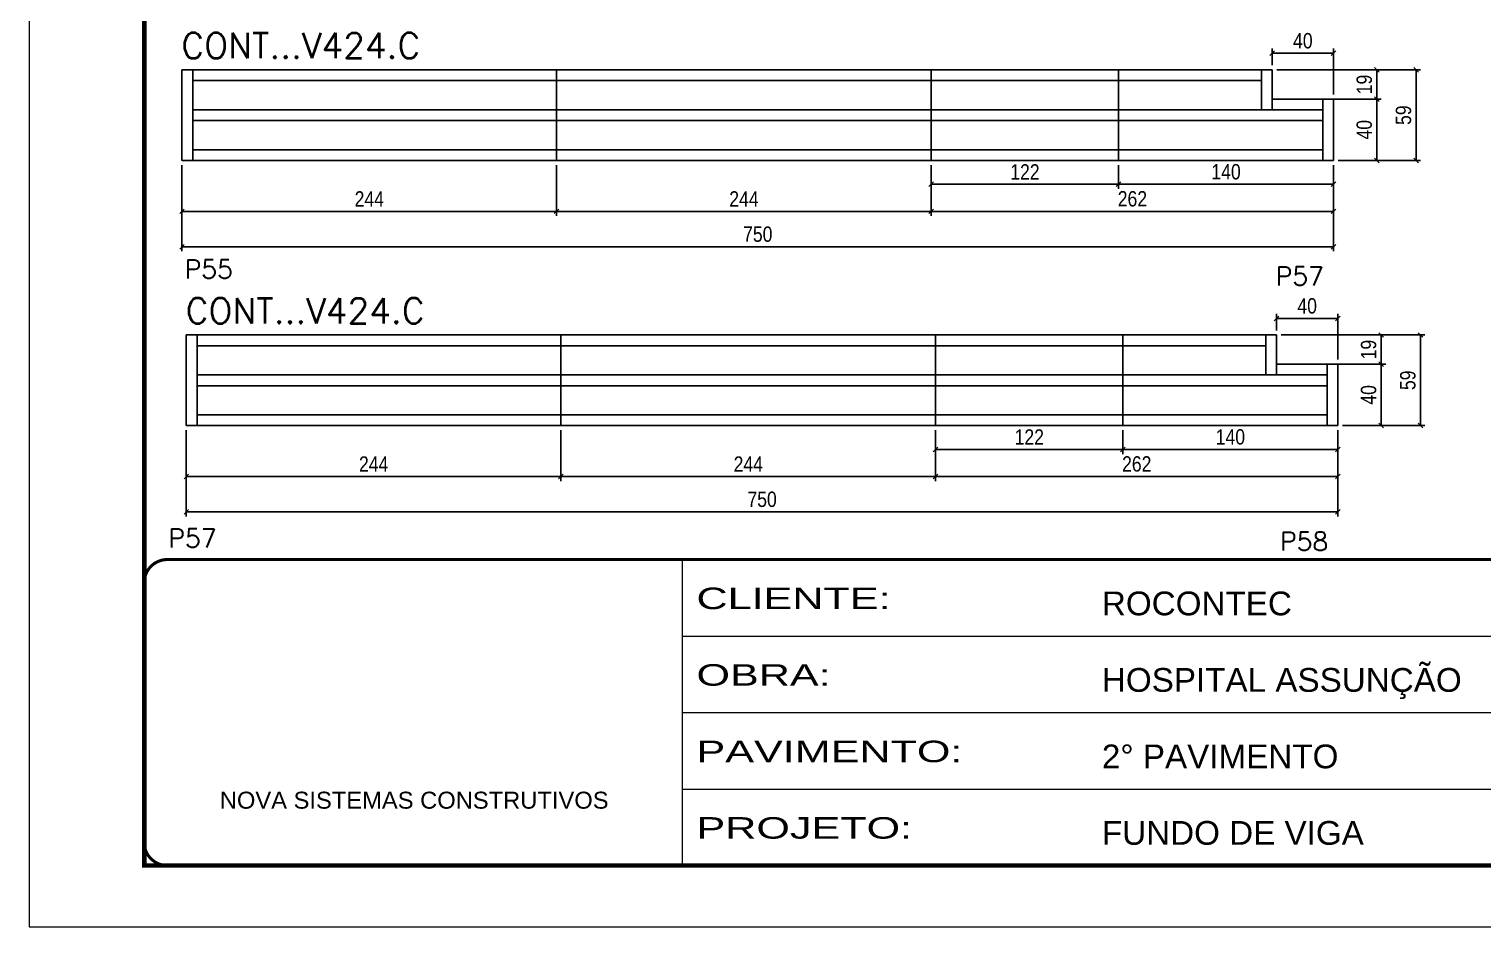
# Model space of a CAD drawing. Extents: x 567194 to 573448, y 6745 to 10093.
# Drawn here: x 567194 to 568141, y 6745 to 7330 of the extents above; entities that cross this region are included whole.
import ezdxf

# ---------------------------------------------------------------- set-up
doc = ezdxf.new("R2010")
doc.units = 0
doc.linetypes.add('CONTINUO', pattern=[0])
doc.linetypes.add('DASHED', pattern=[0.75, 0.5, -0.25])
doc.layers.get('0').update_dxf_attribs({"linetype": 'CONTINUOUS'})
doc.layers.get('DEFPOINTS').update_dxf_attribs({"linetype": 'CONTINUOUS'})
for name, color, linetype in [('5', 5, 'CONTINUOUS'), ('COTA', 241, 'CONTINUOUS'), ('NOMENCLATURA', 7, 'CONTINUOUS'), ('Painéis', 200, 'CONTINUOUS'), ('SARR_2.2x7', 40, 'CONTINUOUS')]:
    doc.layers.add(name, color=color, linetype=linetype)
for name, color, linetype, lineweight in [('Escoras', 2, 'CONTINUOUS', 25), ('Folhas', 255, 'CONTINUOUS', 9), ('SARRAFO DE PRESSAO', 251, 'DASHED', 9)]:
    doc.layers.add(name, color=color, linetype=linetype, lineweight=lineweight)
doc.styles.add('ARIAL', font='arial.ttf')
doc.styles.add('COTA TECNICA-50', font='techl___.ttf', dxfattribs={"height": 10})
doc.styles.get("Standard").update_dxf_attribs({"font": 'ROMANS.SHX'})
doc.styles.add('Tecnologia', font='')
doc.styles.get('Tecnologia').set_extended_font_data('Forgotten Futurist')
doc.dimstyles.new('COTA PAINEL-50', dxfattribs={"dimtxt": 10, "dimasz": 3, "dimexe": 3, "dimexo": 3, "dimgap": 3, "dimtad": 1, "dimdec": 1, "dimzin": 12, "dimdsep": 46, "dimtxsty": 'COTA TECNICA-50', "dimblk1": 'OBLIQUE', "dimblk2": 'OBLIQUE', "dimsah": 1, "dimcen": 0.9, "dimclrd": 4, "dimclre": 4, "dimclrt": 240, "dimadec": 1, "dimazin": 3, "dimtfac": 1, "dimtdec": 1, "dimtmove": 0, "dimatfit": 3, "dimfxl": 1, "dimtolj": 1, "dimtzin": 12, "dimarcsym": 0})

# ---------------------------------------------------------------- blocks, each defined once
blk = doc.blocks.new('9999999999')
at = {"color": 30, "linetype": 'CONTINUO'}
for p, q in [((98564.56, 34230.21), (98564.56, 34429.45)), ((98564.56, 34379.64), (99583.98, 34379.64)), ((98564.56, 34329.83), (99487.98, 34329.83)), ((98564.56, 34280.02), (99487.98, 34280.02))]:
    blk.add_line(p, q, dxfattribs=at)
at = {"color": 30, "linetype": 'CONTINUO', "const_width": 2}
blk.add_lwpolyline([(99583.98, 34230.21), (99583.98, 34414.45, 0.414214), (99568.98, 34429.45), (98228.98, 34429.45, 0.414214), (98213.98, 34414.45), (98213.98, 34245.21, 0.414214), (98228.98, 34230.21), (99583.98, 34230.21)], format="xyb", dxfattribs=at)
at = {"layer": 'Folhas'}
blk.add_lwpolyline([(98138.98, 34190.21), (99623.98, 34190.21), (99623.98, 35240.21), (98138.98, 35240.21)], close=True, dxfattribs=at)
at = {"layer": 'Folhas', "color": 30, "const_width": 3}
blk.add_lwpolyline([(98213.98, 34230.21), (99583.98, 34230.21), (99583.98, 35200.21), (98213.98, 35200.21)], close=True, dxfattribs=at)
at = {"color": 7, "linetype": 'Continuous', "ltscale": 5, "style": 'ARIAL'}
for s, height, p in [('ROCONTEC', 15.483, (98837.68, 34393.13)), ('HOSPITAL ASSUNÇÃO', 15.4829, (98837.68, 34343.32)), ('2° PAVIMENTO', 15.4829, (98837.68, 34293.51)), ('NOVA SISTEMAS CONSTRUTIVOS', 11.0592, (98263.19, 34267.21)), ('FUNDO DE VIGA', 15.4829, (98837.68, 34243.7))]:
    blk.add_text(s, height=height, dxfattribs=at).set_placement(p)
at = {"layer": 'Folhas', "color": 7, "style": 'Tecnologia', "width": 1.5}
for s, p in [('CLIENTE:', (98573.65, 34397.17)), ('OBRA:', (98573.65, 34347.31)), ('PAVIMENTO:', (98573.65, 34297.5)), ('PROJETO:', (98573.65, 34247.69))]:
    blk.add_text(s, height=14, dxfattribs=at).set_placement(p)
blk = doc.blocks.new('_Oblique')
at = {"color": 0, "linetype": 'ByBlock', "lineweight": -2}
blk.add_line((-0.5, -0.5), (0.5, 0.5), dxfattribs=at)
blk = doc.blocks.new('*D20')
at = {"layer": 'COTA', "color": 4, "linetype": 'ByBlock', "lineweight": -2, "transparency": 16777216}
for p, q in [((567293.79, 7241.59), (567293.79, 7185.43)), ((568043.79, 7241.59), (568043.79, 7185.43)), ((567293.79, 7188.43), (568043.79, 7188.43))]:
    blk.add_line(p, q, dxfattribs=at)
at = {"layer": 'DEFPOINTS', "color": 0, "linetype": 'ByBlock', "transparency": 16777216}
for p in [(567293.79, 7244.59), (568043.79, 7244.59), (568043.79, 7188.43)]:
    blk.add_point(p, dxfattribs=at)
at = {"layer": 'COTA', "color": 4, "linetype": 'ByBlock', "lineweight": -2, "transparency": 16777216, "xscale": 3, "yscale": 3, "zscale": 3, "rotation": 180}
blk.add_blockref('_Oblique', (567293.79, 7188.43), dxfattribs=at)
at = {"layer": 'COTA', "color": 4, "linetype": 'ByBlock', "lineweight": -2, "transparency": 16777216, "xscale": 3, "yscale": 3, "zscale": 3}
blk.add_blockref('_Oblique', (568043.79, 7188.43), dxfattribs=at)
at = {"layer": 'COTA', "color": 240, "linetype": 'ByBlock', "transparency": 16777216, "insert": (567668.79, 7196.54), "char_height": 10, "attachment_point": 5, "style": 'COTA TECNICA-50'}
blk.add_mtext('\\A1;750', dxfattribs=at)
blk = doc.blocks.new('*D21')
at = {"layer": 'COTA', "color": 4, "linetype": 'ByBlock', "lineweight": -2, "transparency": 16777216}
for p, q in [((567293.79, 7241.59), (567293.79, 7208.46)), ((567537.79, 7241.59), (567537.79, 7208.46)), ((567293.79, 7211.46), (567537.79, 7211.46))]:
    blk.add_line(p, q, dxfattribs=at)
at = {"layer": 'DEFPOINTS', "color": 0, "linetype": 'ByBlock', "transparency": 16777216}
for p in [(567293.79, 7244.59), (567537.79, 7244.59), (567537.79, 7211.46)]:
    blk.add_point(p, dxfattribs=at)
at = {"layer": 'COTA', "color": 4, "linetype": 'ByBlock', "lineweight": -2, "transparency": 16777216, "xscale": 3, "yscale": 3, "zscale": 3, "rotation": 180}
blk.add_blockref('_Oblique', (567293.79, 7211.46), dxfattribs=at)
at = {"layer": 'COTA', "color": 4, "linetype": 'ByBlock', "lineweight": -2, "transparency": 16777216, "xscale": 3, "yscale": 3, "zscale": 3}
blk.add_blockref('_Oblique', (567537.79, 7211.46), dxfattribs=at)
at = {"layer": 'COTA', "color": 240, "linetype": 'ByBlock', "transparency": 16777216, "insert": (567415.79, 7219.53), "char_height": 10, "attachment_point": 5, "style": 'COTA TECNICA-50'}
blk.add_mtext('\\A1;244', dxfattribs=at)
blk = doc.blocks.new('*D22')
at = {"layer": 'COTA', "color": 4, "linetype": 'ByBlock', "lineweight": -2, "transparency": 16777216}
for p, q in [((567537.79, 7241.59), (567537.79, 7208.46)), ((567781.79, 7241.59), (567781.79, 7208.46)), ((567537.79, 7211.46), (567781.79, 7211.46))]:
    blk.add_line(p, q, dxfattribs=at)
at = {"layer": 'DEFPOINTS', "color": 0, "linetype": 'ByBlock', "transparency": 16777216}
for p in [(567537.79, 7244.59), (567781.79, 7244.59), (567781.79, 7211.46)]:
    blk.add_point(p, dxfattribs=at)
at = {"layer": 'COTA', "color": 4, "linetype": 'ByBlock', "lineweight": -2, "transparency": 16777216, "xscale": 3, "yscale": 3, "zscale": 3, "rotation": 180}
blk.add_blockref('_Oblique', (567537.79, 7211.46), dxfattribs=at)
at = {"layer": 'COTA', "color": 4, "linetype": 'ByBlock', "lineweight": -2, "transparency": 16777216, "xscale": 3, "yscale": 3, "zscale": 3}
blk.add_blockref('_Oblique', (567781.79, 7211.46), dxfattribs=at)
at = {"layer": 'COTA', "color": 240, "linetype": 'ByBlock', "transparency": 16777216, "insert": (567659.79, 7219.53), "char_height": 10, "attachment_point": 5, "style": 'COTA TECNICA-50'}
blk.add_mtext('\\A1;244', dxfattribs=at)
blk = doc.blocks.new('*D23')
at = {"layer": 'COTA', "color": 4, "linetype": 'ByBlock', "lineweight": -2, "transparency": 16777216}
for p, q in [((567781.79, 7241.59), (567781.79, 7208.46)), ((568043.79, 7241.59), (568043.79, 7208.46)), ((567781.79, 7211.46), (568043.79, 7211.46))]:
    blk.add_line(p, q, dxfattribs=at)
at = {"layer": 'DEFPOINTS', "color": 0, "linetype": 'ByBlock', "transparency": 16777216}
for p in [(567781.79, 7244.59), (568043.79, 7244.59), (568043.79, 7211.46)]:
    blk.add_point(p, dxfattribs=at)
at = {"layer": 'COTA', "color": 4, "linetype": 'ByBlock', "lineweight": -2, "transparency": 16777216, "xscale": 3, "yscale": 3, "zscale": 3, "rotation": 180}
blk.add_blockref('_Oblique', (567781.79, 7211.46), dxfattribs=at)
at = {"layer": 'COTA', "color": 4, "linetype": 'ByBlock', "lineweight": -2, "transparency": 16777216, "xscale": 3, "yscale": 3, "zscale": 3}
blk.add_blockref('_Oblique', (568043.79, 7211.46), dxfattribs=at)
at = {"layer": 'COTA', "color": 240, "linetype": 'ByBlock', "transparency": 16777216, "insert": (567912.79, 7219.56), "char_height": 10, "attachment_point": 5, "style": 'COTA TECNICA-50'}
blk.add_mtext('\\A1;262', dxfattribs=at)
blk = doc.blocks.new('*D142')
at = {"layer": 'DEFPOINTS', "color": 0, "linetype": 'ByBlock', "transparency": 16777216}
for p in [(568003.79, 7303.59), (568003.79, 7284.59), (568071.91, 7284.59)]:
    blk.add_point(p, dxfattribs=at)
at = {"layer": 'Escoras', "color": 4, "linetype": 'ByBlock', "lineweight": -2, "transparency": 16777216}
for p, q in [((568006.79, 7303.59), (568074.91, 7303.59)), ((568071.91, 7303.59), (568071.91, 7284.59)), ((568006.79, 7284.59), (568074.91, 7284.59))]:
    blk.add_line(p, q, dxfattribs=at)
at = {"layer": 'Escoras', "color": 4, "linetype": 'ByBlock', "lineweight": -2, "transparency": 16777216, "xscale": 3, "yscale": 3, "zscale": 3}
for p, rotation in [((568071.91, 7303.59), 90), ((568071.91, 7284.59), 270)]:
    blk.add_blockref('_Oblique', p, dxfattribs=dict(at, rotation=rotation))
at = {"layer": 'Escoras', "color": 240, "linetype": 'ByBlock', "transparency": 16777216, "insert": (568063.83, 7294.09), "char_height": 10, "attachment_point": 5, "rotation": 90, "style": 'COTA TECNICA-50'}
blk.add_mtext('\\A1;19', dxfattribs=at)
blk = doc.blocks.new('*D143')
at = {"layer": 'DEFPOINTS', "color": 0, "linetype": 'ByBlock', "transparency": 16777216}
for p in [(568003.79, 7303.59), (568043.79, 7244.59), (568097.52, 7244.59)]:
    blk.add_point(p, dxfattribs=at)
at = {"layer": 'Escoras', "color": 4, "linetype": 'ByBlock', "lineweight": -2, "transparency": 16777216}
for p, q in [((568006.79, 7303.59), (568100.52, 7303.59)), ((568097.52, 7303.59), (568097.52, 7244.59)), ((568046.79, 7244.59), (568100.52, 7244.59))]:
    blk.add_line(p, q, dxfattribs=at)
at = {"layer": 'Escoras', "color": 4, "linetype": 'ByBlock', "lineweight": -2, "transparency": 16777216, "xscale": 3, "yscale": 3, "zscale": 3}
for p, rotation in [((568097.52, 7303.59), 90), ((568097.52, 7244.59), 270)]:
    blk.add_blockref('_Oblique', p, dxfattribs=dict(at, rotation=rotation))
at = {"layer": 'Escoras', "color": 240, "linetype": 'ByBlock', "transparency": 16777216, "insert": (568089.38, 7274.09), "char_height": 10, "attachment_point": 5, "rotation": 90, "style": 'COTA TECNICA-50'}
blk.add_mtext('\\A1;59', dxfattribs=at)
blk = doc.blocks.new('*D144')
at = {"layer": 'DEFPOINTS', "color": 0, "linetype": 'ByBlock', "transparency": 16777216}
for p in [(568043.79, 7284.59), (568071.91, 7284.59), (568043.79, 7244.59)]:
    blk.add_point(p, dxfattribs=at)
at = {"layer": 'Escoras', "color": 4, "linetype": 'ByBlock', "lineweight": -2, "transparency": 16777216}
for p, q in [((568046.79, 7284.59), (568074.91, 7284.59)), ((568071.91, 7244.59), (568071.91, 7284.59)), ((568046.79, 7244.59), (568074.91, 7244.59))]:
    blk.add_line(p, q, dxfattribs=at)
at = {"layer": 'Escoras', "color": 4, "linetype": 'ByBlock', "lineweight": -2, "transparency": 16777216, "xscale": 3, "yscale": 3, "zscale": 3}
for p, rotation in [((568071.91, 7284.59), 90), ((568071.91, 7244.59), 270)]:
    blk.add_blockref('_Oblique', p, dxfattribs=dict(at, rotation=rotation))
at = {"layer": 'Escoras', "color": 240, "linetype": 'ByBlock', "transparency": 16777216, "insert": (568063.81, 7264.59), "char_height": 10, "attachment_point": 5, "rotation": 90, "style": 'COTA TECNICA-50'}
blk.add_mtext('\\A1;40', dxfattribs=at)
blk = doc.blocks.new('*D24')
at = {"layer": 'DEFPOINTS', "color": 0, "linetype": 'ByBlock', "transparency": 16777216}
for p in [(568003.79, 7314.41), (568003.79, 7303.59), (568043.79, 7284.59)]:
    blk.add_point(p, dxfattribs=at)
at = {"layer": 'Escoras', "color": 4, "linetype": 'ByBlock', "lineweight": -2, "transparency": 16777216}
for p, q in [((568003.79, 7306.59), (568003.79, 7317.41)), ((568043.79, 7314.41), (568003.79, 7314.41)), ((568043.79, 7287.59), (568043.79, 7317.41))]:
    blk.add_line(p, q, dxfattribs=at)
at = {"layer": 'Escoras', "color": 4, "linetype": 'ByBlock', "lineweight": -2, "transparency": 16777216, "xscale": 3, "yscale": 3, "zscale": 3, "rotation": 180}
blk.add_blockref('_Oblique', (568003.79, 7314.41), dxfattribs=at)
at = {"layer": 'Escoras', "color": 4, "linetype": 'ByBlock', "lineweight": -2, "transparency": 16777216, "xscale": 3, "yscale": 3, "zscale": 3}
blk.add_blockref('_Oblique', (568043.79, 7314.41), dxfattribs=at)
at = {"layer": 'Escoras', "color": 240, "linetype": 'ByBlock', "transparency": 16777216, "insert": (568023.79, 7322.51), "char_height": 10, "attachment_point": 5, "style": 'COTA TECNICA-50'}
blk.add_mtext('\\A1;40', dxfattribs=at)
blk = doc.blocks.new('*D145')
at = {"layer": 'DEFPOINTS', "color": 0, "linetype": 'ByBlock', "transparency": 16777216}
for p in [(567781.79, 7244.59), (567903.79, 7244.59), (567903.79, 7229.08)]:
    blk.add_point(p, dxfattribs=at)
at = {"layer": 'Escoras', "color": 4, "linetype": 'ByBlock', "lineweight": -2, "transparency": 16777216}
for p, q in [((567781.79, 7241.59), (567781.79, 7226.08)), ((567903.79, 7241.59), (567903.79, 7226.08)), ((567781.79, 7229.08), (567903.79, 7229.08))]:
    blk.add_line(p, q, dxfattribs=at)
at = {"layer": 'Escoras', "color": 4, "linetype": 'ByBlock', "lineweight": -2, "transparency": 16777216, "xscale": 3, "yscale": 3, "zscale": 3, "rotation": 180}
blk.add_blockref('_Oblique', (567781.79, 7229.08), dxfattribs=at)
at = {"layer": 'Escoras', "color": 4, "linetype": 'ByBlock', "lineweight": -2, "transparency": 16777216, "xscale": 3, "yscale": 3, "zscale": 3}
blk.add_blockref('_Oblique', (567903.79, 7229.08), dxfattribs=at)
at = {"layer": 'Escoras', "color": 240, "linetype": 'ByBlock', "transparency": 16777216, "insert": (567842.79, 7237.13), "char_height": 10, "attachment_point": 5, "style": 'COTA TECNICA-50'}
blk.add_mtext('\\A1;122', dxfattribs=at)
blk = doc.blocks.new('*D146')
at = {"layer": 'DEFPOINTS', "color": 0, "linetype": 'ByBlock', "transparency": 16777216}
for p in [(567903.79, 7244.59), (568043.79, 7244.59), (568043.79, 7229.08)]:
    blk.add_point(p, dxfattribs=at)
at = {"layer": 'Escoras', "color": 4, "linetype": 'ByBlock', "lineweight": -2, "transparency": 16777216}
for p, q in [((567903.79, 7241.59), (567903.79, 7226.08)), ((568043.79, 7241.59), (568043.79, 7226.08)), ((567903.79, 7229.08), (568043.79, 7229.08))]:
    blk.add_line(p, q, dxfattribs=at)
at = {"layer": 'Escoras', "color": 4, "linetype": 'ByBlock', "lineweight": -2, "transparency": 16777216, "xscale": 3, "yscale": 3, "zscale": 3, "rotation": 180}
blk.add_blockref('_Oblique', (567903.79, 7229.08), dxfattribs=at)
at = {"layer": 'Escoras', "color": 4, "linetype": 'ByBlock', "lineweight": -2, "transparency": 16777216, "xscale": 3, "yscale": 3, "zscale": 3}
blk.add_blockref('_Oblique', (568043.79, 7229.08), dxfattribs=at)
at = {"layer": 'Escoras', "color": 240, "linetype": 'ByBlock', "transparency": 16777216, "insert": (567973.79, 7237.18), "char_height": 10, "attachment_point": 5, "style": 'COTA TECNICA-50'}
blk.add_mtext('\\A1;140', dxfattribs=at)
blk = doc.blocks.new('*D25')
at = {"layer": 'COTA', "color": 4, "linetype": 'ByBlock', "lineweight": -2, "transparency": 16777216}
for p, q in [((567296.62, 7068.93), (567296.62, 7012.77)), ((568046.61, 7068.93), (568046.61, 7012.77)), ((567296.62, 7015.77), (568046.61, 7015.77))]:
    blk.add_line(p, q, dxfattribs=at)
at = {"layer": 'DEFPOINTS', "color": 0, "linetype": 'ByBlock', "transparency": 16777216}
for p in [(567296.62, 7071.93), (568046.61, 7071.93), (568046.61, 7015.77)]:
    blk.add_point(p, dxfattribs=at)
at = {"layer": 'COTA', "color": 4, "linetype": 'ByBlock', "lineweight": -2, "transparency": 16777216, "xscale": 3, "yscale": 3, "zscale": 3, "rotation": 180}
blk.add_blockref('_Oblique', (567296.62, 7015.77), dxfattribs=at)
at = {"layer": 'COTA', "color": 4, "linetype": 'ByBlock', "lineweight": -2, "transparency": 16777216, "xscale": 3, "yscale": 3, "zscale": 3}
blk.add_blockref('_Oblique', (568046.61, 7015.77), dxfattribs=at)
at = {"layer": 'COTA', "color": 240, "linetype": 'ByBlock', "transparency": 16777216, "insert": (567671.61, 7023.87), "char_height": 10, "attachment_point": 5, "style": 'COTA TECNICA-50'}
blk.add_mtext('\\A1;750', dxfattribs=at)
blk = doc.blocks.new('*D26')
at = {"layer": 'COTA', "color": 4, "linetype": 'ByBlock', "lineweight": -2, "transparency": 16777216}
for p, q in [((567296.62, 7068.93), (567296.62, 7035.79)), ((567540.62, 7068.93), (567540.62, 7035.79)), ((567296.62, 7038.79), (567540.62, 7038.79))]:
    blk.add_line(p, q, dxfattribs=at)
at = {"layer": 'DEFPOINTS', "color": 0, "linetype": 'ByBlock', "transparency": 16777216}
for p in [(567296.62, 7071.93), (567540.62, 7071.93), (567540.62, 7038.79)]:
    blk.add_point(p, dxfattribs=at)
at = {"layer": 'COTA', "color": 4, "linetype": 'ByBlock', "lineweight": -2, "transparency": 16777216, "xscale": 3, "yscale": 3, "zscale": 3, "rotation": 180}
blk.add_blockref('_Oblique', (567296.62, 7038.79), dxfattribs=at)
at = {"layer": 'COTA', "color": 4, "linetype": 'ByBlock', "lineweight": -2, "transparency": 16777216, "xscale": 3, "yscale": 3, "zscale": 3}
blk.add_blockref('_Oblique', (567540.62, 7038.79), dxfattribs=at)
at = {"layer": 'COTA', "color": 240, "linetype": 'ByBlock', "transparency": 16777216, "insert": (567418.62, 7046.86), "char_height": 10, "attachment_point": 5, "style": 'COTA TECNICA-50'}
blk.add_mtext('\\A1;244', dxfattribs=at)
blk = doc.blocks.new('*D27')
at = {"layer": 'COTA', "color": 4, "linetype": 'ByBlock', "lineweight": -2, "transparency": 16777216}
for p, q in [((567540.62, 7068.93), (567540.62, 7035.79)), ((567784.62, 7068.93), (567784.62, 7035.79)), ((567540.62, 7038.79), (567784.62, 7038.79))]:
    blk.add_line(p, q, dxfattribs=at)
at = {"layer": 'DEFPOINTS', "color": 0, "linetype": 'ByBlock', "transparency": 16777216}
for p in [(567540.62, 7071.93), (567784.62, 7071.93), (567784.62, 7038.79)]:
    blk.add_point(p, dxfattribs=at)
at = {"layer": 'COTA', "color": 4, "linetype": 'ByBlock', "lineweight": -2, "transparency": 16777216, "xscale": 3, "yscale": 3, "zscale": 3, "rotation": 180}
blk.add_blockref('_Oblique', (567540.62, 7038.79), dxfattribs=at)
at = {"layer": 'COTA', "color": 4, "linetype": 'ByBlock', "lineweight": -2, "transparency": 16777216, "xscale": 3, "yscale": 3, "zscale": 3}
blk.add_blockref('_Oblique', (567784.62, 7038.79), dxfattribs=at)
at = {"layer": 'COTA', "color": 240, "linetype": 'ByBlock', "transparency": 16777216, "insert": (567662.62, 7046.86), "char_height": 10, "attachment_point": 5, "style": 'COTA TECNICA-50'}
blk.add_mtext('\\A1;244', dxfattribs=at)
blk = doc.blocks.new('*D28')
at = {"layer": 'COTA', "color": 4, "linetype": 'ByBlock', "lineweight": -2, "transparency": 16777216}
for p, q in [((567784.62, 7068.93), (567784.62, 7035.79)), ((568046.61, 7068.93), (568046.61, 7035.79)), ((567784.62, 7038.79), (568046.61, 7038.79))]:
    blk.add_line(p, q, dxfattribs=at)
at = {"layer": 'DEFPOINTS', "color": 0, "linetype": 'ByBlock', "transparency": 16777216}
for p in [(567784.62, 7071.93), (568046.61, 7071.93), (568046.61, 7038.79)]:
    blk.add_point(p, dxfattribs=at)
at = {"layer": 'COTA', "color": 4, "linetype": 'ByBlock', "lineweight": -2, "transparency": 16777216, "xscale": 3, "yscale": 3, "zscale": 3, "rotation": 180}
blk.add_blockref('_Oblique', (567784.62, 7038.79), dxfattribs=at)
at = {"layer": 'COTA', "color": 4, "linetype": 'ByBlock', "lineweight": -2, "transparency": 16777216, "xscale": 3, "yscale": 3, "zscale": 3}
blk.add_blockref('_Oblique', (568046.61, 7038.79), dxfattribs=at)
at = {"layer": 'COTA', "color": 240, "linetype": 'ByBlock', "transparency": 16777216, "insert": (567915.61, 7046.89), "char_height": 10, "attachment_point": 5, "style": 'COTA TECNICA-50'}
blk.add_mtext('\\A1;262', dxfattribs=at)
blk = doc.blocks.new('*D147')
at = {"layer": 'DEFPOINTS', "color": 0, "linetype": 'ByBlock', "transparency": 16777216}
for p in [(568006.61, 7130.93), (568006.61, 7111.93), (568074.74, 7111.93)]:
    blk.add_point(p, dxfattribs=at)
at = {"layer": 'Escoras', "color": 4, "linetype": 'ByBlock', "lineweight": -2, "transparency": 16777216}
for p, q in [((568009.61, 7130.93), (568077.74, 7130.93)), ((568074.74, 7130.93), (568074.74, 7111.93)), ((568009.61, 7111.93), (568077.74, 7111.93))]:
    blk.add_line(p, q, dxfattribs=at)
at = {"layer": 'Escoras', "color": 4, "linetype": 'ByBlock', "lineweight": -2, "transparency": 16777216, "xscale": 3, "yscale": 3, "zscale": 3}
for p, rotation in [((568074.74, 7130.93), 90), ((568074.74, 7111.93), 270)]:
    blk.add_blockref('_Oblique', p, dxfattribs=dict(at, rotation=rotation))
at = {"layer": 'Escoras', "color": 240, "linetype": 'ByBlock', "transparency": 16777216, "insert": (568066.65, 7121.43), "char_height": 10, "attachment_point": 5, "rotation": 90, "style": 'COTA TECNICA-50'}
blk.add_mtext('\\A1;19', dxfattribs=at)
blk = doc.blocks.new('*D148')
at = {"layer": 'DEFPOINTS', "color": 0, "linetype": 'ByBlock', "transparency": 16777216}
for p in [(568006.61, 7130.93), (568046.61, 7071.93), (568100.34, 7071.93)]:
    blk.add_point(p, dxfattribs=at)
at = {"layer": 'Escoras', "color": 4, "linetype": 'ByBlock', "lineweight": -2, "transparency": 16777216}
for p, q in [((568009.61, 7130.93), (568103.34, 7130.93)), ((568100.34, 7130.93), (568100.34, 7071.93)), ((568049.61, 7071.93), (568103.34, 7071.93))]:
    blk.add_line(p, q, dxfattribs=at)
at = {"layer": 'Escoras', "color": 4, "linetype": 'ByBlock', "lineweight": -2, "transparency": 16777216, "xscale": 3, "yscale": 3, "zscale": 3}
for p, rotation in [((568100.34, 7130.93), 90), ((568100.34, 7071.93), 270)]:
    blk.add_blockref('_Oblique', p, dxfattribs=dict(at, rotation=rotation))
at = {"layer": 'Escoras', "color": 240, "linetype": 'ByBlock', "transparency": 16777216, "insert": (568092.2, 7101.43), "char_height": 10, "attachment_point": 5, "rotation": 90, "style": 'COTA TECNICA-50'}
blk.add_mtext('\\A1;59', dxfattribs=at)
blk = doc.blocks.new('*D149')
at = {"layer": 'DEFPOINTS', "color": 0, "linetype": 'ByBlock', "transparency": 16777216}
for p in [(568046.61, 7111.93), (568074.74, 7111.93), (568046.61, 7071.93)]:
    blk.add_point(p, dxfattribs=at)
at = {"layer": 'Escoras', "color": 4, "linetype": 'ByBlock', "lineweight": -2, "transparency": 16777216}
for p, q in [((568049.61, 7111.93), (568077.74, 7111.93)), ((568074.74, 7071.93), (568074.74, 7111.93)), ((568049.61, 7071.93), (568077.74, 7071.93))]:
    blk.add_line(p, q, dxfattribs=at)
at = {"layer": 'Escoras', "color": 4, "linetype": 'ByBlock', "lineweight": -2, "transparency": 16777216, "xscale": 3, "yscale": 3, "zscale": 3}
for p, rotation in [((568074.74, 7111.93), 90), ((568074.74, 7071.93), 270)]:
    blk.add_blockref('_Oblique', p, dxfattribs=dict(at, rotation=rotation))
at = {"layer": 'Escoras', "color": 240, "linetype": 'ByBlock', "transparency": 16777216, "insert": (568066.63, 7091.93), "char_height": 10, "attachment_point": 5, "rotation": 90, "style": 'COTA TECNICA-50'}
blk.add_mtext('\\A1;40', dxfattribs=at)
blk = doc.blocks.new('*D29')
at = {"layer": 'DEFPOINTS', "color": 0, "linetype": 'ByBlock', "transparency": 16777216}
for p in [(568006.61, 7141.74), (568006.61, 7130.93), (568046.61, 7111.93)]:
    blk.add_point(p, dxfattribs=at)
at = {"layer": 'Escoras', "color": 4, "linetype": 'ByBlock', "lineweight": -2, "transparency": 16777216}
for p, q in [((568006.61, 7133.93), (568006.61, 7144.74)), ((568046.61, 7141.74), (568006.61, 7141.74)), ((568046.61, 7114.93), (568046.61, 7144.74))]:
    blk.add_line(p, q, dxfattribs=at)
at = {"layer": 'Escoras', "color": 4, "linetype": 'ByBlock', "lineweight": -2, "transparency": 16777216, "xscale": 3, "yscale": 3, "zscale": 3, "rotation": 180}
blk.add_blockref('_Oblique', (568006.61, 7141.74), dxfattribs=at)
at = {"layer": 'Escoras', "color": 4, "linetype": 'ByBlock', "lineweight": -2, "transparency": 16777216, "xscale": 3, "yscale": 3, "zscale": 3}
blk.add_blockref('_Oblique', (568046.61, 7141.74), dxfattribs=at)
at = {"layer": 'Escoras', "color": 240, "linetype": 'ByBlock', "transparency": 16777216, "insert": (568026.61, 7149.84), "char_height": 10, "attachment_point": 5, "style": 'COTA TECNICA-50'}
blk.add_mtext('\\A1;40', dxfattribs=at)
blk = doc.blocks.new('*D150')
at = {"layer": 'DEFPOINTS', "color": 0, "linetype": 'ByBlock', "transparency": 16777216}
for p in [(567784.62, 7071.93), (567906.62, 7071.93), (567906.62, 7056.41)]:
    blk.add_point(p, dxfattribs=at)
at = {"layer": 'Escoras', "color": 4, "linetype": 'ByBlock', "lineweight": -2, "transparency": 16777216}
for p, q in [((567784.62, 7068.93), (567784.62, 7053.41)), ((567906.62, 7068.93), (567906.62, 7053.41)), ((567784.62, 7056.41), (567906.62, 7056.41))]:
    blk.add_line(p, q, dxfattribs=at)
at = {"layer": 'Escoras', "color": 4, "linetype": 'ByBlock', "lineweight": -2, "transparency": 16777216, "xscale": 3, "yscale": 3, "zscale": 3, "rotation": 180}
blk.add_blockref('_Oblique', (567784.62, 7056.41), dxfattribs=at)
at = {"layer": 'Escoras', "color": 4, "linetype": 'ByBlock', "lineweight": -2, "transparency": 16777216, "xscale": 3, "yscale": 3, "zscale": 3}
blk.add_blockref('_Oblique', (567906.62, 7056.41), dxfattribs=at)
at = {"layer": 'Escoras', "color": 240, "linetype": 'ByBlock', "transparency": 16777216, "insert": (567845.62, 7064.47), "char_height": 10, "attachment_point": 5, "style": 'COTA TECNICA-50'}
blk.add_mtext('\\A1;122', dxfattribs=at)
blk = doc.blocks.new('*D151')
at = {"layer": 'DEFPOINTS', "color": 0, "linetype": 'ByBlock', "transparency": 16777216}
for p in [(567906.62, 7071.93), (568046.61, 7071.93), (568046.61, 7056.41)]:
    blk.add_point(p, dxfattribs=at)
at = {"layer": 'Escoras', "color": 4, "linetype": 'ByBlock', "lineweight": -2, "transparency": 16777216}
for p, q in [((567906.62, 7068.93), (567906.62, 7053.41)), ((568046.61, 7068.93), (568046.61, 7053.41)), ((567906.62, 7056.41), (568046.61, 7056.41))]:
    blk.add_line(p, q, dxfattribs=at)
at = {"layer": 'Escoras', "color": 4, "linetype": 'ByBlock', "lineweight": -2, "transparency": 16777216, "xscale": 3, "yscale": 3, "zscale": 3, "rotation": 180}
blk.add_blockref('_Oblique', (567906.62, 7056.41), dxfattribs=at)
at = {"layer": 'Escoras', "color": 4, "linetype": 'ByBlock', "lineweight": -2, "transparency": 16777216, "xscale": 3, "yscale": 3, "zscale": 3}
blk.add_blockref('_Oblique', (568046.61, 7056.41), dxfattribs=at)
at = {"layer": 'Escoras', "color": 240, "linetype": 'ByBlock', "transparency": 16777216, "insert": (567976.61, 7064.51), "char_height": 10, "attachment_point": 5, "style": 'COTA TECNICA-50'}
blk.add_mtext('\\A1;140', dxfattribs=at)

msp = doc.modelspace()

# ---------------------------------------------------------------- linework, layer by layer
at = {"layer": 'Painéis', "linetype": 'Continuous'}
for p, q in [((567903.79, 7303.59), (567903.79, 7244.59)), ((568043.79, 7284.59), (568003.79, 7284.59)), ((568043.79, 7244.59), (568043.79, 7284.59)), ((568003.79, 7244.59), (568043.79, 7244.59)), ((567906.62, 7130.93), (567906.62, 7071.93)), ((568046.61, 7111.93), (568006.61, 7111.93)), ((568046.61, 7071.93), (568046.61, 7111.93)), ((568006.61, 7071.93), (568046.61, 7071.93))]:
    msp.add_line(p, q, dxfattribs=at)
for points in [[(567293.79, 7303.59), (567537.79, 7303.59), (567537.79, 7244.59), (567293.79, 7244.59)], [(567537.79, 7303.59), (567781.79, 7303.59), (567781.79, 7244.59), (567537.79, 7244.59)], [(567296.62, 7130.93), (567540.62, 7130.93), (567540.62, 7071.93), (567296.62, 7071.93)], [(567540.62, 7130.93), (567784.62, 7130.93), (567784.62, 7071.93), (567540.62, 7071.93)]]:
    msp.add_lwpolyline(points, close=True, dxfattribs=at)
for points in [[(568003.79, 7244.59), (567781.79, 7244.59), (567781.79, 7303.59), (568003.79, 7303.59), (568003.79, 7284.59)], [(568006.61, 7071.93), (567784.62, 7071.93), (567784.62, 7130.93), (568006.61, 7130.93), (568006.61, 7111.93)]]:
    msp.add_lwpolyline(points, dxfattribs=at)
at = {"layer": 'SARR_2.2x7', "linetype": 'Continuous'}
for p, q in [((567300.79, 7303.59), (567300.79, 7244.59)), ((567996.79, 7303.59), (567996.79, 7277.59)), ((567537.79, 7296.59), (567300.79, 7296.59)), ((567537.79, 7296.59), (567781.79, 7296.59)), ((567781.79, 7296.59), (567996.79, 7296.59)), ((568003.79, 7284.59), (568003.79, 7277.59)), ((568036.79, 7277.59), (568036.79, 7284.59)), ((567537.79, 7277.59), (567300.79, 7277.59)), ((567781.79, 7277.59), (567537.79, 7277.59)), ((567996.79, 7277.59), (567781.79, 7277.59)), ((568003.79, 7277.59), (567996.79, 7277.59)), ((568036.79, 7277.59), (568003.79, 7277.59)), ((568036.79, 7244.59), (568036.79, 7277.59)), ((567537.79, 7270.59), (567300.79, 7270.59)), ((567781.79, 7270.59), (567537.79, 7270.59)), ((568036.79, 7270.59), (567781.79, 7270.59)), ((567300.79, 7251.59), (567537.79, 7251.59)), ((567781.79, 7251.59), (567537.79, 7251.59)), ((568036.79, 7251.59), (567781.79, 7251.59)), ((567303.62, 7130.93), (567303.62, 7071.93)), ((567999.61, 7130.93), (567999.61, 7104.93)), ((567540.62, 7123.93), (567303.62, 7123.93)), ((567540.62, 7123.93), (567784.62, 7123.93)), ((567784.62, 7123.93), (567999.61, 7123.93)), ((568006.61, 7111.93), (568006.61, 7104.93)), ((568039.61, 7104.93), (568039.61, 7111.93)), ((567540.62, 7104.93), (567303.62, 7104.93)), ((567784.62, 7104.93), (567540.62, 7104.93)), ((567999.61, 7104.93), (567784.62, 7104.93)), ((568006.61, 7104.93), (567999.61, 7104.93)), ((568039.61, 7104.93), (568006.61, 7104.93)), ((568039.61, 7071.93), (568039.61, 7104.93)), ((567540.62, 7097.93), (567303.62, 7097.93)), ((567784.62, 7097.93), (567540.62, 7097.93)), ((568039.61, 7097.93), (567784.62, 7097.93)), ((567303.62, 7078.93), (567540.62, 7078.93)), ((567784.62, 7078.93), (567540.62, 7078.93)), ((568039.61, 7078.93), (567784.62, 7078.93))]:
    msp.add_line(p, q, dxfattribs=at)

# ---------------------------------------------------------------- block references
at = {"layer": 'SARRAFO DE PRESSAO', "color": 6, "linetype": 'ByBlock'}
msp.add_blockref('9999999999', (469055.23, -27444.76), dxfattribs=at)

# ---------------------------------------------------------------- texts
at = {"layer": '5', "linetype": 'Continuous'}
for s, p in [('P55', (567295.57, 7167.79)), ('P57', (568006.14, 7163.23)), ('P57', (567284.97, 6992.59)), ('P58', (568008.97, 6990.56))]:
    msp.add_text(s, height=12, rotation=359.99996, dxfattribs=at).set_placement(p)
at = {"layer": 'NOMENCLATURA', "linetype": 'Continuous'}
for p in [(567293.41, 7311.13), (567296.23, 7138.47)]:
    msp.add_text('CONT...V424.C', height=16.5, dxfattribs=at).set_placement(p)

# ---------------------------------------------------------------- dimensions: what is measured, and where the dimension line sits
at = {"layer": 'COTA', "linetype": 'ByBlock'}
for p1, p2, distance, picture, middle in [((567293.79, 7244.59), (568043.79, 7244.59), -56.16, '*D20', (567668.79, 7196.54)), ((567293.79, 7244.59), (567537.79, 7244.59), -33.14, '*D21', (567415.79, 7219.53)), ((567537.79, 7244.59), (567781.79, 7244.59), -33.14, '*D22', (567659.79, 7219.53)), ((567781.79, 7244.59), (568043.79, 7244.59), -33.14, '*D23', (567912.79, 7219.56)), ((567296.62, 7071.93), (568046.61, 7071.93), -56.16, '*D25', (567671.61, 7023.87)), ((567296.62, 7071.93), (567540.62, 7071.93), -33.14, '*D26', (567418.62, 7046.86)), ((567540.62, 7071.93), (567784.62, 7071.93), -33.14, '*D27', (567662.62, 7046.86)), ((567784.62, 7071.93), (568046.61, 7071.93), -33.14, '*D28', (567915.61, 7046.89))]:
    dim = msp.add_aligned_dim(p1=p1, p2=p2, distance=distance, dimstyle='COTA PAINEL-50', override={"dimarcsym": 1}, dxfattribs=at)
    dim.commit()
    dim.dimension.update_dxf_attribs({"geometry": picture, "text_midpoint": middle})
at = {"layer": 'Escoras', "color": 1, "linetype": 'ByBlock'}
for base, p1, p2, picture, middle in [((568003.79, 7314.41), (568043.79, 7284.59), (568003.79, 7303.59), '*D24', (568023.79, 7322.51)), ((567903.79, 7229.08), (567781.79, 7244.59), (567903.79, 7244.59), '*D145', (567842.79, 7237.13)), ((568043.79, 7229.08), (567903.79, 7244.59), (568043.79, 7244.59), '*D146', (567973.79, 7237.18)), ((568006.61, 7141.74), (568046.61, 7111.93), (568006.61, 7130.93), '*D29', (568026.61, 7149.84)), ((567906.62, 7056.41), (567784.62, 7071.93), (567906.62, 7071.93), '*D150', (567845.62, 7064.47)), ((568046.61, 7056.41), (567906.62, 7071.93), (568046.61, 7071.93), '*D151', (567976.61, 7064.51))]:
    dim = msp.add_linear_dim(base=base, p1=p1, p2=p2, dimstyle='COTA PAINEL-50', override={"dimarcsym": 1}, dxfattribs=at)
    dim.commit()
    dim.dimension.update_dxf_attribs({"geometry": picture, "text_midpoint": middle})
for p1, p2, picture, middle in [((568003.79, 7303.59), (568003.79, 7284.59), '*D142', (568063.83, 7294.09)), ((568006.61, 7130.93), (568006.61, 7111.93), '*D147', (568066.65, 7121.43))]:
    dim = msp.add_aligned_dim(p1=p1, p2=p2, distance=68.12, dimstyle='COTA PAINEL-50', override={"dimarcsym": 1}, dxfattribs=at)
    dim.commit()
    dim.dimension.update_dxf_attribs({"geometry": picture, "text_midpoint": middle})
for base, p1, p2, picture, middle in [((568097.52, 7244.59), (568003.79, 7303.59), (568043.79, 7244.59), '*D143', (568089.38, 7274.09)), ((568071.91, 7284.59), (568043.79, 7244.59), (568043.79, 7284.59), '*D144', (568063.81, 7264.59)), ((568100.34, 7071.93), (568006.61, 7130.93), (568046.61, 7071.93), '*D148', (568092.2, 7101.43)), ((568074.74, 7111.93), (568046.61, 7071.93), (568046.61, 7111.93), '*D149', (568066.63, 7091.93))]:
    dim = msp.add_linear_dim(base=base, p1=p1, p2=p2, angle=90, dimstyle='COTA PAINEL-50', override={"dimarcsym": 1}, dxfattribs=at)
    dim.commit()
    dim.dimension.update_dxf_attribs({"geometry": picture, "text_midpoint": middle})

doc.saveas('drawing.dxf')
